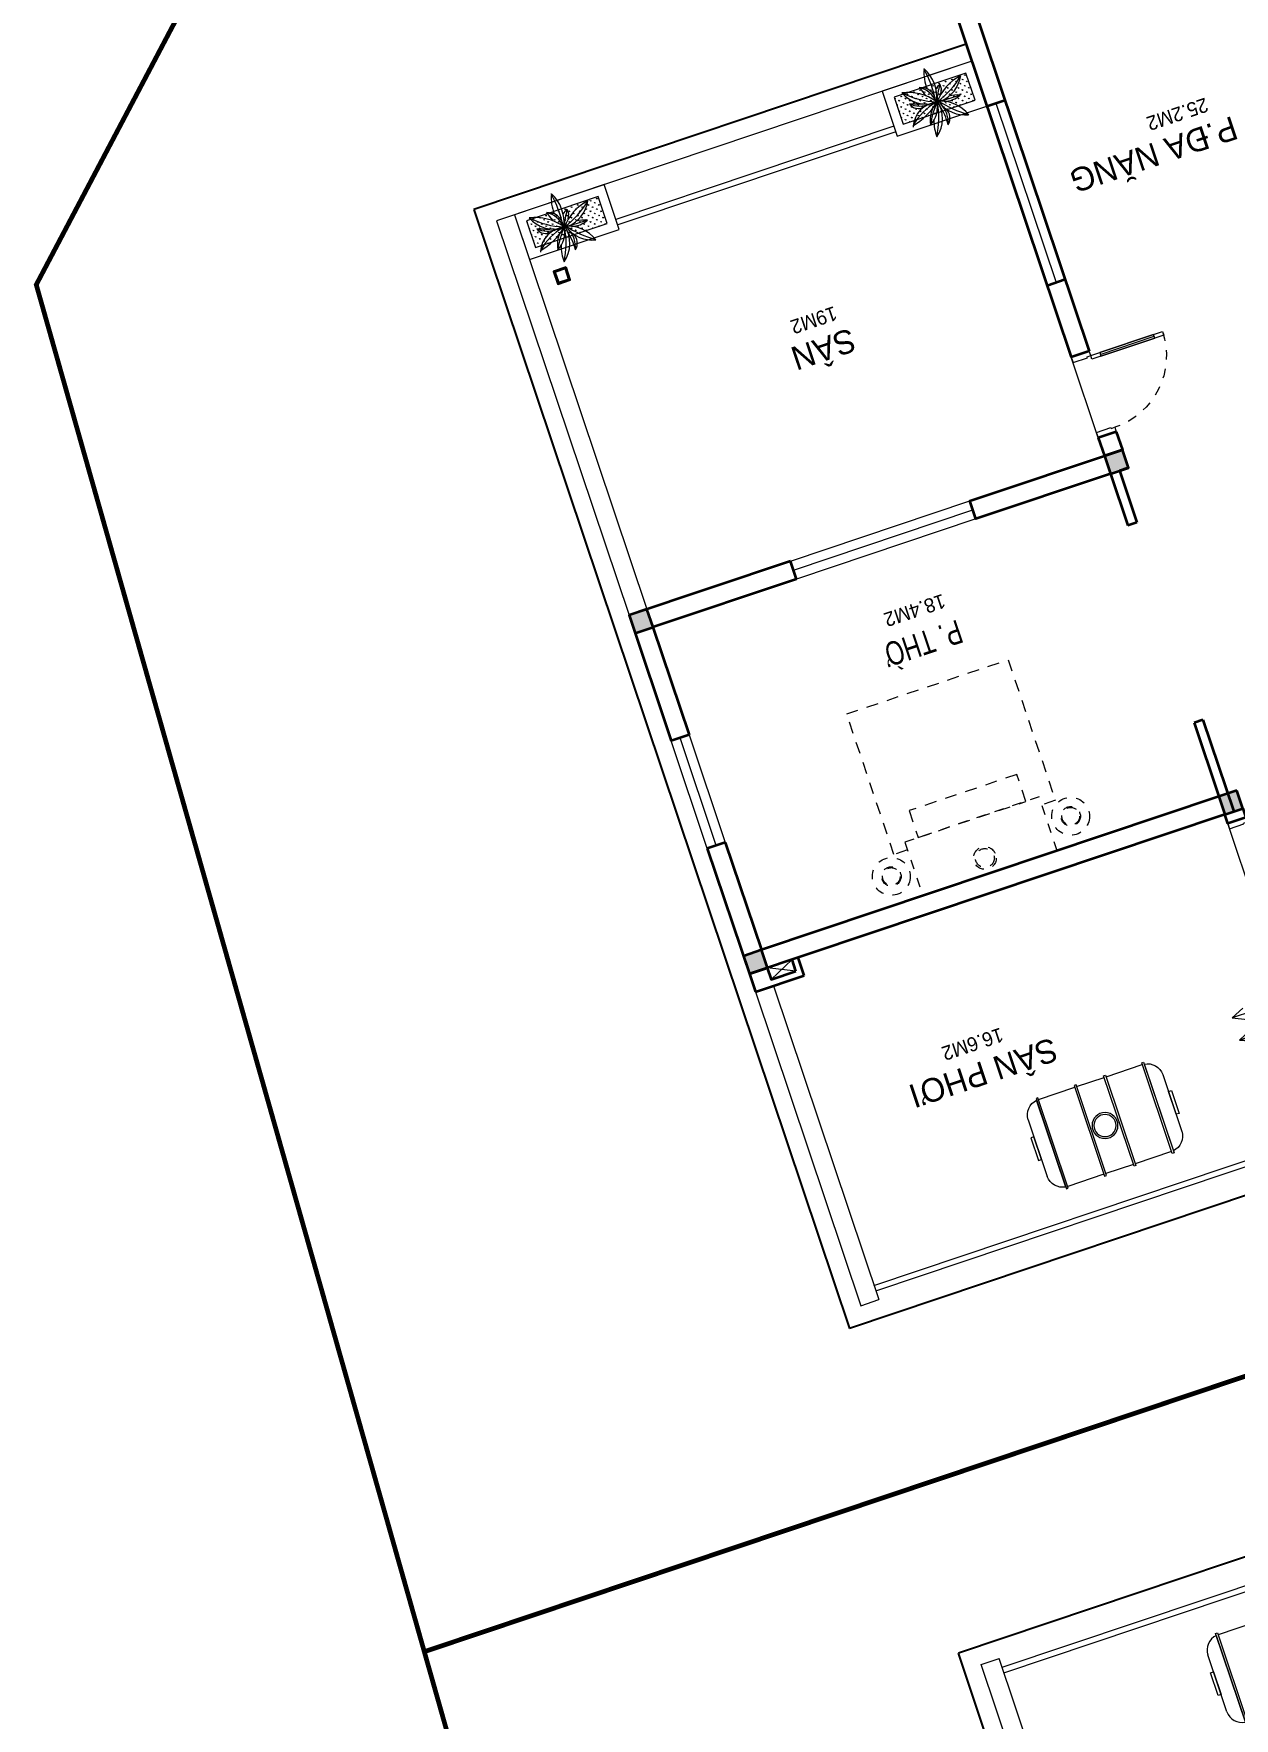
# Model space of a CAD drawing. Header units: metres. Extents: x 568332 to 569219, y 2065964 to 2066430.
# Drawn here: x 568501.2 to 568513.89, y 2066117.4 to 2066135.21 of the extents above; entities that cross this region are included whole.
import ezdxf

# ---------------------------------------------------------------- set-up
doc = ezdxf.new("R2010")
doc.units = ezdxf.units.M
for name, pattern in [('ACAD_ISO07W100', [3, 0, -3]), ('CENTER', [2, 1.25, -0.25, 0.25, -0.25]), ('DASHED', [0.75, 0.5, -0.25]), ('HIDDEN', [0.375, 0.25, -0.125]), ('HIDDEN2', [0.1875, 0.125, -0.0625]), ('Xref-VCMT-BT3 - tuong bao$0$HIDDEN', [0.375, 0.25, -0.125])]:
    doc.linetypes.add(name, pattern=pattern)
doc.layers.get('0').update_dxf_attribs({"linetype": 'CONTINUOUS'})
for name, color, linetype, lineweight in [('-CONCRETE', 1, 'CONTINUOUS', 35), ('-DOOR', 137, 'CONTINUOUS', 9), ('-FURNITURE', 46, 'CONTINUOUS', 9), ('-LINE1', 7, 'CONTINUOUS', 18), ('-RANH GIOI KHU DAT', 12, 'CENTER', 18), ('-TEXT', 7, 'CONTINUOUS', 15), ('-WALL', 4, 'CONTINUOUS', 35), ('A-Cay', 75, 'CONTINUOUS', 5), ('A72', 9, 'CONTINUOUS', 5), ('Bighome_khuat', 251, 'DASHED', 5), ('TEXT25', 2, 'CONTINUOUS', 13)]:
    doc.layers.add(name, color=color, linetype=linetype, lineweight=lineweight)
for name, color, linetype in [('1-NETMANH', 8, 'CONTINUOUS'), ('A-Dot_Line', 255, 'ACAD_ISO07W100'), ('A-Flor-Hral', 242, 'CONTINUOUS'), ('LoLK', 6, 'CONTINUOUS')]:
    doc.layers.add(name, color=color, linetype=linetype)
doc.styles.add('T1', font='', dxfattribs={"height": 200})
doc.styles.get('T1').set_extended_font_data('VNgeometric Light')
pattern_1 = [(288.551512, (568742.157397, 2066191.416666), (0.044766758, -0.0222696516), [0.009375, -0.061335678]), (243.551512, (568742.157397, 2066191.416666), (0.044766758, -0.022269652), [0.009375, -0.040625]), (333.551512, (568742.157397, 2066191.416666), (0.022269652, 0.044766758), [0.009375, -0.040625])]

# ---------------------------------------------------------------- blocks, each defined once
blk = doc.blocks.new('*U220')
at = {"color": 251}
blk.add_line((-70, 100), (-70, 700), dxfattribs=at)
for points in [[(-50, 0), (-50, 800), (-90, 800), (-90, 0)], [(-50, 100), (-90, 100), (-90, 700), (-50, 700)], [(-900, -200), (-840, -200), (-840, -40), (-850, -40), (-850, 0), (-900, 0)], [(0, -200), (-60, -200), (-60, -40), (-50, -40), (-50, 0), (0, 0)]]:
    blk.add_lwpolyline(points, close=True)
at = {"layer": 'Bighome_khuat', "linetype": 'Xref-VCMT-BT3 - tuong bao$0$HIDDEN'}
blk.add_arc((-50, 0), 800, 90, 180, dxfattribs=at)
blk = doc.blocks.new('Tonkin_Treadmill01_140x87_P')
at = {"color": 8}
for p, q in [((84.8, 71.9), (84.8, 97.5)), ((197.3, 22.5), (197.3, 97.5)), ((84.8, 22.5), (84.8, 48.1))]:
    blk.add_line(p, q, dxfattribs=at)
blk.add_line((70.9, 50), (70.9, 70))
for points in [[(87.1, 103.5), (83.9, 103.5, 0.414214), (71.9, 91.5), (71.9, 70)], [(87.1, 99.5), (83.9, 99.5, 0.414214), (75.9, 91.5), (75.9, 70)], [(102.9, 99.5), (122.5, 99.5, 1), (122.5, 103.5), (102.9, 103.5)], [(71.9, 72.5), (64, 72.5, 0.414214), (60.5, 69), (60.5, 51, 0.414214), (64, 47.5), (71.9, 47.5)], [(75.9, 47.5), (82, 47.5, 0.414214), (85.5, 51), (85.5, 69, 0.414214), (82, 72.5), (75.9, 72.5)], [(87.1, 16.5), (83.9, 16.5, -0.414214), (71.9, 28.5), (71.9, 50)], [(87.1, 20.5), (83.9, 20.5, -0.414214), (75.9, 28.5), (75.9, 50)], [(102.9, 20.5), (122.5, 20.5, -1), (122.5, 16.5), (102.9, 16.5)]]:
    blk.add_lwpolyline(points, format="xyb")
for points in [[(81.3, 97.5), (81.3, 93.5), (200.3, 93.5), (200.3, 97.5)], [(81.3, 97.5), (81.3, 93.5), (200.3, 93.5), (200.3, 97.5)], [(64, 73.5), (64, 74), (68, 74), (68, 73.5)], [(64, 46.5), (64, 46), (68, 46), (68, 46.5)], [(81.3, 22.5), (81.3, 26.5), (200.3, 26.5), (200.3, 22.5)]]:
    blk.add_lwpolyline(points, close=True)
for points in [[(81.3, 47), (81.3, 27.5), (200.3, 27.5), (200.3, 92.5), (81.3, 92.5), (81.3, 73)], [(102.9, 103), (87.5, 103)], [(87.5, 100), (102.9, 100)], [(68.5, 72.5), (68.5, 73), (63.5, 73), (63.5, 72.5)], [(68.5, 47.5), (68.5, 47), (63.5, 47), (63.5, 47.5)], [(87.5, 20), (102.9, 20)], [(102.9, 17), (87.5, 17)]]:
    blk.add_lwpolyline(points)
for points in [[(81.8, 92.5), (81.8, 93.5)], [(81.8, 92.5), (81.8, 93.5)], [(199.8, 93.5), (199.8, 92.5)], [(68.5, 73), (71.9, 73)], [(68.5, 47), (71.9, 47)], [(81.8, 27.5), (81.8, 26.5)], [(199.8, 26.5), (199.8, 27.5)]]:
    blk.add_lwpolyline(points, dxfattribs=at)
for points in [[(89.8, 97.5), (89.8, 100), (92.8, 100), (92.8, 97.5)], [(89.8, 22.5), (89.8, 20), (92.8, 20), (92.8, 22.5)]]:
    blk.add_lwpolyline(points, close=True, dxfattribs=at)
for points in [[(63.5, 73, 0.377964), (60, 69), (60, 51, 0.377964), (63.5, 47)], [(75.9, 47), (82, 47, 0.414214), (86, 51), (86, 69, 0.414214), (82, 73), (75.9, 73)]]:
    blk.add_lwpolyline(points, format="xyb", dxfattribs=at)
for points in [[(69.2, 73), (62.8, 73, -1), (62.8, 73.5), (69.2, 73.5, -1)], [(63.6, 51.7, -0.083043), (63.6, 68.3, -0.366471), (65.6, 70), (76.9, 70), (76.9, 50), (65.6, 50, -0.366471)], [(69.2, 47), (62.8, 47, 1), (62.8, 46.5), (69.2, 46.5, 1)]]:
    blk.add_lwpolyline(points, format="xyb", close=True)
blk.add_lwpolyline([(65.6, 52, -0.083043), (65.6, 68), (70.4, 68), (70.4, 52)], format="xyb", close=True, dxfattribs=at)
at = {"extrusion": (0, 0, -1)}
for centre, major_axis, start_param, end_param in [((87.1, 101.5), (0, -2), 3.141593, 6.283185), ((102.9, 101.5), (0, -2), 2.418858, 7.00592), ((102.9, 101.5), (0, -1.5), 3.141593, 6.283185)]:
    blk.add_ellipse(centre, major_axis=major_axis, ratio=0.258819, start_param=start_param, end_param=end_param, dxfattribs=at)
for centre, major_axis, start_param, end_param in [((87.1, 18.5), (0, 2), 3.141593, 6.283185), ((102.9, 18.5), (0, 2), 2.418858, 7.00592), ((102.9, 18.5), (0, 1.5), 3.141593, 6.283185)]:
    blk.add_ellipse(centre, major_axis=major_axis, ratio=0.258819, start_param=start_param, end_param=end_param)
at = {"layer": 'A-Dot_Line', "ltscale": 0.2}
for p, q in [((84.8, 71.9), (84.8, 97.5)), ((197.3, 22.5), (197.3, 97.5)), ((70.9, 50), (70.9, 70)), ((84.8, 22.5), (84.8, 48.1))]:
    blk.add_line(p, q, dxfattribs=at)
for points in [[(87.1, 103.5), (83.9, 103.5, 0.414214), (71.9, 91.5), (71.9, 70)], [(87.1, 99.5), (83.9, 99.5, 0.414214), (75.9, 91.5), (75.9, 70)], [(102.9, 99.5), (122.5, 99.5, 1), (122.5, 103.5), (102.9, 103.5)], [(63.5, 73, 0.377964), (60, 69), (60, 51, 0.377964), (63.5, 47)], [(71.9, 72.5), (64, 72.5, 0.414214), (60.5, 69), (60.5, 51, 0.414214), (64, 47.5), (71.9, 47.5)], [(75.9, 47), (82, 47, 0.414214), (86, 51), (86, 69, 0.414214), (82, 73), (75.9, 73)], [(75.9, 47.5), (82, 47.5, 0.414214), (85.5, 51), (85.5, 69, 0.414214), (82, 72.5), (75.9, 72.5)], [(87.1, 16.5), (83.9, 16.5, -0.414214), (71.9, 28.5), (71.9, 50)], [(87.1, 20.5), (83.9, 20.5, -0.414214), (75.9, 28.5), (75.9, 50)], [(102.9, 20.5), (122.5, 20.5, -1), (122.5, 16.5), (102.9, 16.5)]]:
    blk.add_lwpolyline(points, format="xyb", dxfattribs=at)
for points in [[(81.3, 97.5), (81.3, 93.5), (200.3, 93.5), (200.3, 97.5)], [(81.3, 97.5), (81.3, 93.5), (200.3, 93.5), (200.3, 97.5)], [(89.8, 97.5), (89.8, 100), (92.8, 100), (92.8, 97.5)], [(64, 73.5), (64, 74), (68, 74), (68, 73.5)], [(64, 46.5), (64, 46), (68, 46), (68, 46.5)], [(81.3, 22.5), (81.3, 26.5), (200.3, 26.5), (200.3, 22.5)], [(89.8, 22.5), (89.8, 20), (92.8, 20), (92.8, 22.5)]]:
    blk.add_lwpolyline(points, close=True, dxfattribs=at)
for points in [[(81.3, 47), (81.3, 27.5), (200.3, 27.5), (200.3, 92.5), (81.3, 92.5), (81.3, 73)], [(81.8, 92.5), (81.8, 93.5)], [(81.8, 92.5), (81.8, 93.5)], [(102.9, 103), (87.5, 103)], [(87.5, 100), (102.9, 100)], [(199.8, 93.5), (199.8, 92.5)], [(68.5, 72.5), (68.5, 73), (63.5, 73), (63.5, 72.5)], [(68.5, 73), (71.9, 73)], [(68.5, 47.5), (68.5, 47), (63.5, 47), (63.5, 47.5)], [(68.5, 47), (71.9, 47)], [(81.8, 27.5), (81.8, 26.5)], [(87.5, 20), (102.9, 20)], [(199.8, 26.5), (199.8, 27.5)], [(102.9, 17), (87.5, 17)]]:
    blk.add_lwpolyline(points, dxfattribs=at)
for points in [[(69.2, 73), (62.8, 73, -1), (62.8, 73.5), (69.2, 73.5, -1)], [(63.6, 51.7, -0.083043), (63.6, 68.3, -0.366471), (65.6, 70), (76.9, 70), (76.9, 50), (65.6, 50, -0.366471)], [(65.6, 52, -0.083043), (65.6, 68), (70.4, 68), (70.4, 52)], [(69.2, 47), (62.8, 47, 1), (62.8, 46.5), (69.2, 46.5, 1)]]:
    blk.add_lwpolyline(points, format="xyb", close=True, dxfattribs=at)
at = {"layer": 'A-Dot_Line', "ltscale": 0.2, "extrusion": (0, 0, -1)}
for centre, major_axis, start_param, end_param in [((87.1, 101.5), (0, -2), 3.141593, 6.283185), ((102.9, 101.5), (0, -2), 2.418858, 7.00592), ((102.9, 101.5), (0, -1.5), 3.141593, 6.283185)]:
    blk.add_ellipse(centre, major_axis=major_axis, ratio=0.258819, start_param=start_param, end_param=end_param, dxfattribs=at)
at = {"layer": 'A-Dot_Line', "ltscale": 0.2}
for centre, major_axis, start_param, end_param in [((87.1, 18.5), (0, 2), 3.141593, 6.283185), ((102.9, 18.5), (0, 2), 2.418858, 7.00592), ((102.9, 18.5), (0, 1.5), 3.141593, 6.283185)]:
    blk.add_ellipse(centre, major_axis=major_axis, ratio=0.258819, start_param=start_param, end_param=end_param, dxfattribs=at)
blk = doc.blocks.new('A$Cf6c941c9')
at = {"layer": '-FURNITURE', "linetype": 'HIDDEN', "ltscale": 500, "elevation": 0}
blk.add_lwpolyline([(512, 1950), (512, 2100), (2079, 2100), (2079, 300), (512, 300), (512, 450)], dxfattribs=at)
at = {"layer": '-FURNITURE', "linetype": 'HIDDEN2', "elevation": 0}
blk.add_lwpolyline([(600, 450), (600, 1950), (0, 1950), (0, 450)], close=True, dxfattribs=at)
at = {"layer": '-FURNITURE', "linetype": 'HIDDEN', "ltscale": 500, "elevation": 0}
blk.add_lwpolyline([(900, 600), (900, 1800), (600, 1800), (600, 600)], close=True, dxfattribs=at)
at = {"layer": '-FURNITURE', "linetype": 'HIDDEN2'}
for centre, radius in [((300, 2200), 200), ((300, 2200), 103), ((300, 2200), 93.3), ((170, 1200), 120), ((170, 1200), 100), ((300, 200), 200), ((300, 200), 103), ((300, 200), 93.3)]:
    blk.add_circle(centre, radius, dxfattribs=at)
blk = doc.blocks.new('A$C5C575821')
at = {"layer": '-CONCRETE'}
h = blk.add_hatch(color=256, dxfattribs=at)
h.dxf.hatch_style = 1
h.paths.add_polyline_path([(0, 200), (0, 0), (200, 0), (200, 200)])
blk.add_lwpolyline([(0, 0), (200, 0), (200, 200), (0, 200)], close=True, dxfattribs=at)
blk = doc.blocks.new('X-10M-ALT2-TUM$0$A$C0CF10D65')
at = {"linetype": 'Continuous'}
for p, q in [((33, 188), (33, 821)), ((1533, 188), (1533, 821))]:
    blk.add_line(p, q, dxfattribs=at)
for points in [[(183, 0), (183, 1009), (204, 1009), (204, 0)], [(609, 0), (609, 1009), (629, 1009), (629, 0)], [(957, 0), (957, 1009), (937, 1009), (937, 0)], [(1383, 0), (1383, 1009), (1362, 1009), (1362, 0)], [(0, 378), (0, 631), (33, 631), (33, 378)], [(1566, 378), (1566, 631), (1533, 631), (1533, 378)]]:
    blk.add_lwpolyline(points, close=True, dxfattribs=at)
for points in [[(183, 989), (183, 19)], [(609, 989), (204, 989)], [(937, 989), (629, 989)], [(1362, 989), (957, 989)], [(1383, 19), (1383, 989)], [(204, 19), (609, 19)], [(629, 19), (937, 19)], [(957, 19), (1362, 19)]]:
    blk.add_lwpolyline(points, dxfattribs=at)
for radius in [137, 117]:
    blk.add_circle((783, 504), radius, dxfattribs=at)
for centre, start, end in [((206, 817), 97.774, 178.9884), ((1360, 817), 1.0116, 82.226), ((206, 191), 181.0116, 262.226), ((1360, 191), 277.774, 358.9884)]:
    blk.add_arc(centre, 173, start, end, dxfattribs=at)
blk = doc.blocks.new('A$C260bbb34')
at = {"layer": '-FURNITURE'}
for points in [[(219, 385), (219, 612), (159, 470), (219, 612), (287, 461)], [(508, 385), (508, 612), (448, 470), (508, 612), (576, 461)], [(1020, 385), (1020, 612), (960, 470), (1020, 612), (1088, 461)], [(1268, 385), (1268, 612), (1329, 470), (1268, 612), (1201, 461)]]:
    blk.add_lwpolyline(points, dxfattribs=at)
for points in [[(0, 0), (700, 0), (700, 320), (0, 320)], [(794, 0), (1494, 0), (1494, 320), (794, 320)]]:
    blk.add_lwpolyline(points, close=True, dxfattribs=at)
blk = doc.blocks.new('mb-cay21')
for centre, radius, start, end in [((323, 122), 344, 127.0526, 193.6397), ((904, -76), 918, 149.2774, 171.9041), ((-406, 380), 522, 342.1417, 1.7778), ((-350, -54), 344, 18.2679, 77.7577), ((83, 412), 383, 199.8532, 255.8716), ((-1036, -793), 1315, 39.2618, 54.5536), ((57, 207), 143, 131.9837, 205.4724), ((224, 201), 285, 157.16, 204.0107), ((607, 265), 647, 175.9263, 194.9396), ((69, 307), 265, 252.5643, 340.5658), ((-130, 286), 270, 297.6391, 353.4927), ((271, 12), 277, 118.6711, 171.4448), ((-495, 542), 695, 315.3527, 335.2401), ((495, -567), 793, 102.8236, 128.4584), ((-89, 616), 575, 279.6289, 313.8517), ((-11, -305), 360, 95.3509, 151.9516), ((-406, 380), 522, 278.611, 320.85), ((262, -799), 887, 107.6158, 131.4255), ((-155, -183), 260, 72.6029, 113.2685), ((-130, 326), 298, 244.7044, 267.5626), ((-249, -2287), 2343, 85.498, 90.09), ((-623, 273), 660, 323.9758, 339.4862), ((357, -131), 395, 154.191, 209.7589), ((1314, -105), 1316, 173.8852, 189.76), ((158, 0), 158, 169.0123, 258.5733), ((-267, -705), 795, 43.0584, 70.3682), ((420, 345), 517, 216.0101, 258.7514), ((-349, -155), 402, 28.0633, 29.2303), ((252, 53), 245, 184.8141, 238.0945), ((-11, -305), 360, 23.5569, 85.5927), ((112, -192), 234, 44.3745, 98.3611), ((-382, -1631), 1733, 67.585, 73.6645), ((170, -57), 113, 15.6468, 102.6443), ((21, -96), 115, 141.0444, 190.8834), ((-116, -9), 111, 283.0214, 317.1626), ((-349, -155), 402, 334.7196, 5.6674), ((850, 187), 800, 197.5499, 205.3147)]:
    blk.add_arc(centre, radius, start, end)
blk = doc.blocks.new('BT2-T3.2')
at = {"layer": 'A-Cay'}
h = blk.add_hatch(dxfattribs=at)
h.set_pattern_fill('CO-01', color=256, scale=0.05, angle=-161.4485)
h.set_pattern_definition(pattern_1)
h.paths.add_polyline_path([(568511.057, 2066134.793), (568510.299, 2066134.539), (568510.394, 2066134.254), (568511.153, 2066134.509)])
h = blk.add_hatch(dxfattribs=at)
h.set_pattern_fill('CO-01', color=256, scale=0.05, angle=-161.4485)
h.set_pattern_definition(pattern_1)
h.paths.add_polyline_path([(568507.17, 2066133.489), (568506.411, 2066133.234), (568506.507, 2066132.95), (568507.265, 2066133.204)])
at = {"layer": '-DOOR'}
for points in [[(568511.916, 2066132.55), (568511.279, 2066134.446), (568511.469, 2066134.509), (568512.105, 2066132.614)], [(568511.098, 2066130.271), (568511.161, 2066130.082), (568509.265, 2066129.445), (568509.202, 2066129.635)], [(568507.941, 2066127.735), (568508.13, 2066127.799), (568508.512, 2066126.661), (568508.322, 2066126.597)]]:
    blk.add_lwpolyline(points, close=True, dxfattribs=at)
for points in [[(568511.374, 2066134.478), (568512.01, 2066132.582)], [(568512.456, 2066130.938), (568512.17, 2066131.791)], [(568509.234, 2066129.54), (568511.13, 2066130.176)], [(568508.417, 2066126.629), (568508.035, 2066127.767)], [(568514.111, 2066126.008), (568513.825, 2066126.862)]]:
    blk.add_lwpolyline(points, dxfattribs=at)
at = {"layer": '-FURNITURE'}
for points in [[(568509.218, 2066125.421), (568508.999, 2066125.21)], [(568509.259, 2066125.298), (568508.957, 2066125.334)]]:
    blk.add_lwpolyline(points, dxfattribs=at)
at = {"layer": '-LINE1'}
for p, q in [((568511.12, 2066134.92), (568506.095, 2066133.234)), ((568506.095, 2066133.234), (568507.495, 2066129.062)), ((568506.095, 2066133.234), (568507.495, 2066129.062)), ((568506.285, 2066133.297), (568507.685, 2066129.126)), ((568508.831, 2066125.08), (568509.945, 2066121.762)), ((568509.021, 2066125.144), (568510.135, 2066121.826)), ((568510.084, 2066121.977), (568514.919, 2066123.6)), ((568510.103, 2066121.92), (568514.938, 2066123.543)), ((568509.945, 2066121.762), (568510.135, 2066121.826))]:
    blk.add_line(p, q, dxfattribs=at)
for points in [[(568511.12, 2066134.92), (568510.172, 2066134.602), (568510.331, 2066134.128), (568511.279, 2066134.446)], [(568511.057, 2066134.793), (568510.299, 2066134.539), (568510.394, 2066134.254), (568511.153, 2066134.509)], [(568507.233, 2066133.615), (568506.285, 2066133.297), (568506.444, 2066132.823), (568507.392, 2066133.141)], [(568507.17, 2066133.489), (568506.411, 2066133.234), (568506.507, 2066132.95), (568507.265, 2066133.204)]]:
    blk.add_lwpolyline(points, close=True, dxfattribs=at)
at = {"layer": '-RANH GIOI KHU DAT', "linetype": 'HIDDEN', "ltscale": 10, "const_width": 0.05}
blk.add_lwpolyline([(568522.147, 2066123.747), (568505.331, 2066118.104), (568501.229, 2066132.557), (568504.604, 2066138.956), (568515.784, 2066142.708), (568522.147, 2066123.747)], dxfattribs=at)
at = {"layer": '-WALL'}
for p, q in [((568510.675, 2066136.247), (568512.17, 2066131.791)), ((568510.928, 2066136.121), (568512.36, 2066131.855)), ((568511.279, 2066134.446), (568511.469, 2066134.509)), ((568511.916, 2066132.55), (568512.105, 2066132.614)), ((568512.456, 2066130.938), (568512.52, 2066130.749)), ((568512.646, 2066131.002), (568512.71, 2066130.812)), ((568512.584, 2066130.559), (568512.768, 2066130.011)), ((568512.679, 2066130.591), (568512.773, 2066130.623)), ((568512.679, 2066130.591), (568512.862, 2066130.043)), ((568512.862, 2066130.043), (568512.768, 2066130.011)), ((568509.202, 2066129.635), (568507.495, 2066129.062)), ((568509.265, 2066129.445), (568507.748, 2066128.936)), ((568507.495, 2066129.062), (568507.941, 2066127.735)), ((568507.748, 2066128.936), (568508.13, 2066127.799)), ((568513.562, 2066127.957), (568513.468, 2066127.925)), ((568513.468, 2066127.925), (568513.729, 2066127.146)), ((568513.562, 2066127.957), (568513.888, 2066126.988)), ((568513.729, 2066127.146), (568508.894, 2066125.523)), ((568508.322, 2066126.597), (568508.768, 2066125.27)), ((568508.512, 2066126.661), (568508.894, 2066125.523)), ((568509.259, 2066125.298), (568509.218, 2066125.421)), ((568509.348, 2066125.254), (568509.284, 2066125.443)), ((568508.768, 2066125.27), (568508.831, 2066125.08)), ((568508.831, 2066125.08), (568509.348, 2066125.254))]:
    blk.add_line(p, q, dxfattribs=at)
for points in [[(568512.36, 2066131.855), (568512.17, 2066131.791)], [(568512.646, 2066131.002), (568512.456, 2066130.938)], [(568512.584, 2066130.559), (568511.161, 2066130.082), (568511.098, 2066130.271), (568512.71, 2066130.812)], [(568509.265, 2066129.445), (568509.202, 2066129.635)], [(568508.13, 2066127.799), (568507.941, 2066127.735)], [(568513.982, 2066127.02), (568514.014, 2066126.925), (568513.825, 2066126.862), (568513.793, 2066126.956), (568508.768, 2066125.27)], [(568508.512, 2066126.661), (568508.322, 2066126.597)], [(568508.957, 2066125.334), (568508.999, 2066125.21), (568509.259, 2066125.298)]]:
    blk.add_lwpolyline(points, dxfattribs=at)
at = {"layer": '1-NETMANH'}
for p, q in [((568511.06, 2066135.1), (568505.855, 2066133.353)), ((568505.855, 2066133.353), (568509.825, 2066121.521))]:
    blk.add_line(p, q, dxfattribs=at)
blk.add_lwpolyline([(568514.97, 2066123.448), (568515.03, 2066123.268), (568509.825, 2066121.521)], dxfattribs=at)
at = {"layer": 'A-Flor-Hral'}
for points in [[(568506.83, 2066132.742), (568506.697, 2066132.697), (568506.742, 2066132.564), (568506.874, 2066132.609)], [(568506.823, 2066132.727), (568506.712, 2066132.69), (568506.749, 2066132.579), (568506.86, 2066132.616)]]:
    blk.add_lwpolyline(points, close=True, dxfattribs=at)
at = {"layer": 'A72'}
for points in [[(568510.296, 2066134.232), (568507.357, 2066133.246)], [(568510.315, 2066134.175), (568507.376, 2066133.189)]]:
    blk.add_lwpolyline(points, dxfattribs=at)
at = {"layer": '-DOOR', "xscale": -0.001, "yscale": 0.001, "zscale": 0.001, "rotation": 288.5515124137254}
for p in [(568512.36, 2066131.855), (568514.014, 2066126.925)]:
    blk.add_blockref('*U220', p, dxfattribs=at)
at = {"layer": '-FURNITURE'}
for name, p, xscale, yscale, zscale, rotation in [('Tonkin_Treadmill01_140x87_P', (568515.67, 2066136.691), 0.01, 0.01, 0.01, 198.5515124137254), ('X-10M-ALT2-TUM$0$A$C0CF10D65', (568511.624, 2066123.896), -0.0009999999999999998, 0.0009999999999999998, 0.001, 198.5515123936229)]:
    blk.add_blockref(name, p, dxfattribs=dict(at, xscale=xscale, yscale=yscale, zscale=zscale, rotation=rotation))
at = {"layer": '-WALL', "xscale": 0.001, "yscale": 0.001, "zscale": 0.001}
for name, p, rotation in [('A$C5C575821', (568512.71, 2066130.812), 198.5515124137254), ('A$C5C575821', (568507.685, 2066129.126), 198.5515124137254), ('A$Cf6c941c9', (568512.449, 2066126.716), 108.5515124137254), ('A$C5C575821', (568513.919, 2066127.21), 198.5515124137254), ('A$C5C575821', (568508.894, 2066125.523), 198.5515124137254), ('A$C260bbb34', (568514.853, 2066123.798), 108.5515124137254)]:
    blk.add_blockref(name, p, dxfattribs=dict(at, rotation=rotation))
at = {"layer": 'A-Cay', "xscale": 0.001, "yscale": 0.001, "zscale": 0.001, "rotation": 198.5515124137254}
for p in [(568510.733, 2066134.533), (568506.793, 2066133.211)]:
    blk.add_blockref('mb-cay21', p, dxfattribs=at)
at = {"layer": '-TEXT', "color": 2}
for s, p in [('P.ĐA NĂNG', (568513.873, 2066134.344)), ('SÂN ', (568509.837, 2066132.103)), ('SÂN PHƠI', (568511.971, 2066124.601))]:
    blk.add_text(s, height=0.25, rotation=198.5515, dxfattribs=at).set_placement(p)
at = {"layer": '-TEXT', "color": 2, "width": 0.75}
blk.add_text('P. THỜ', height=0.25, rotation=198.5515, dxfattribs=at).set_placement((568510.966, 2066129.019))
at = {"layer": 'TEXT25', "style": 'T1'}
for s, p in [('25.2M2', (568513.586, 2066134.537)), ('19M2', (568509.663, 2066132.333)), ('18.4M2', (568510.809, 2066129.291)), ('16.6M2', (568511.421, 2066124.705))]:
    blk.add_text(s, height=0.15, rotation=198.5515, dxfattribs=at).set_placement(p)
blk = doc.blocks.new('BT2-T3.3')
at = {"layer": '-LINE1'}
for p, q in [((568511.439, 2066117.939), (568516.274, 2066119.561)), ((568511.458, 2066117.882), (568516.294, 2066119.505)), ((568511.218, 2066117.97), (568511.407, 2066118.033)), ((568512.331, 2066114.651), (568511.218, 2066117.97)), ((568512.521, 2066114.715), (568511.407, 2066118.033))]:
    blk.add_line(p, q, dxfattribs=at)
at = {"layer": '-RANH GIOI KHU DAT', "linetype": 'HIDDEN', "ltscale": 10, "const_width": 0.05}
blk.add_lwpolyline([(568522.148, 2066123.748), (568505.331, 2066118.104), (568509.434, 2066103.653), (568515.539, 2066100.434), (568528.511, 2066104.787), (568522.148, 2066123.748)], dxfattribs=at)
at = {"layer": '1-NETMANH'}
blk.add_line((568514.948, 2066106.258), (568510.977, 2066118.09), dxfattribs=at)
blk.add_lwpolyline([(568516.243, 2066119.656), (568516.182, 2066119.836), (568510.977, 2066118.09)], dxfattribs=at)
at = {"layer": '-FURNITURE', "xscale": 0.001, "yscale": 0.001, "zscale": 0.001, "rotation": 18.5514998558648}
blk.add_blockref('X-10M-ALT2-TUM$0$A$C0CF10D65', (568513.844, 2066117.281), dxfattribs=at)

msp = doc.modelspace()

# ---------------------------------------------------------------- block references
at = {"layer": 'LoLK'}
for name in ['BT2-T3.2', 'BT2-T3.3']:
    msp.add_blockref(name, (0, 0), dxfattribs=at)

doc.saveas('drawing.dxf')
